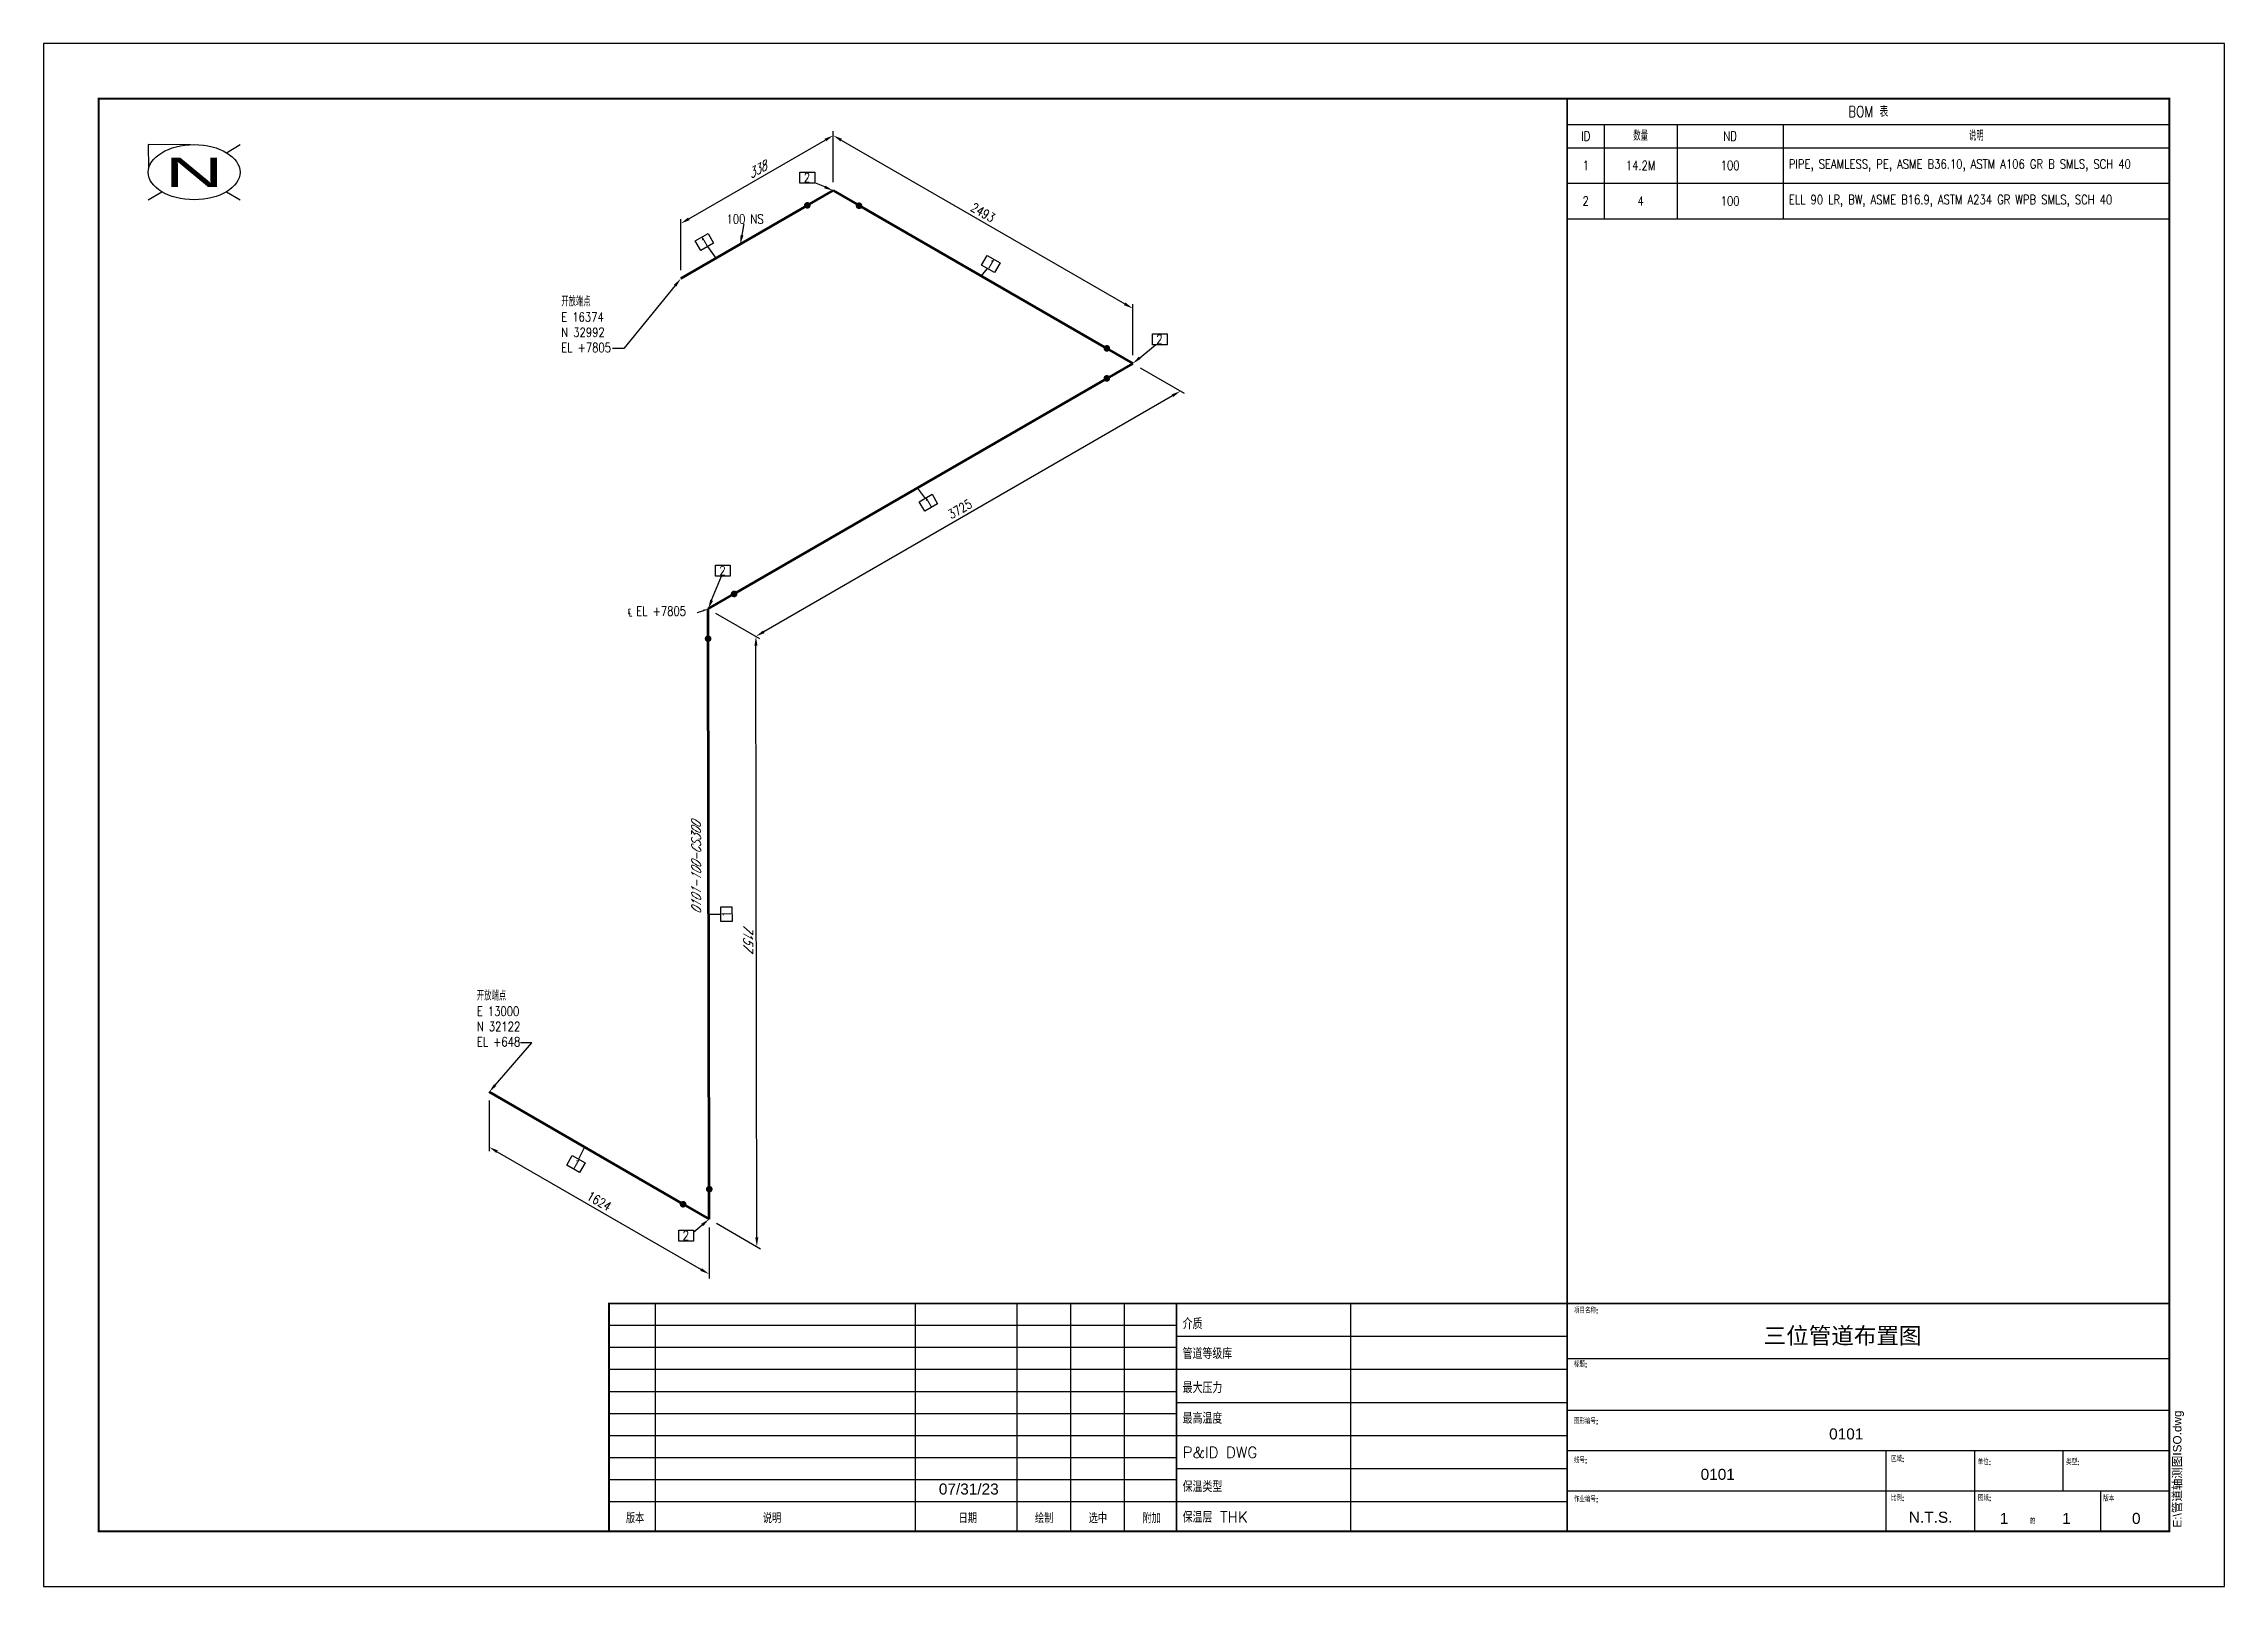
# Model space of a CAD drawing. Header units: millimetres. Extents: x 0 to 594, y 0 to 420.
import ezdxf
from ezdxf import colors
from ezdxf.entities.mleader import LeaderData, LeaderLine
from ezdxf.enums import TextEntityAlignment as Align
from ezdxf.math import Vec2, Vec3

# ---------------------------------------------------------------- set-up
doc = ezdxf.new("R2010")
doc.units = ezdxf.units.MM
doc.header["$LTSCALE"] = 0.25
for name, color, linetype in [('Title Block', 5, 'Continuous'), ('标注', 1, 'Continuous'), ('注释', 7, 'Continuous'), ('焊接', 1, 'Continuous'), ('表格', 7, 'Continuous')]:
    doc.layers.add(name, color=color, linetype=linetype)
doc.layers.add('管道', color=3, linetype='Continuous', lineweight=70)
doc.styles.add('AdskIsoAnnotation', font='romans.shx', dxfattribs={"width": 0.8, "height": 1, "bigfont": 'gbcbig.shx'})
doc.styles.add('AdskIsoMetric', font='romans.shx', dxfattribs={"width": 0.8, "height": 2.5, "bigfont": 'gbcbig.shx'})
doc.styles.add('AdskIsoMetric-30', font='romans.shx', dxfattribs={"width": 0.8, "height": 2.5, "bigfont": 'gbcbig.shx'})
doc.styles.add('AdskIsoMetric30', font='romans.shx', dxfattribs={"width": 0.8, "oblique": 30, "height": 2.5, "bigfont": 'gbcbig.shx'})
doc.styles.add('RomanS', font='romans.shx', dxfattribs={"bigfont": 'gbcbig.shx'})
doc.styles.get("Standard").update_dxf_attribs({"font": 'arial.ttf'})
doc.dimstyles.new('AdskIsoMetric', dxfattribs={"dimtxt": 2.5, "dimasz": 2.5, "dimexe": 1, "dimexo": 2, "dimgap": 0.8, "dimtad": 1, "dimdec": 0, "dimrnd": 1, "dimzin": 0, "dimdsep": 46, "dimtxsty": 'AdskIsoMetric', "dimcen": 0, "dimclrt": 7, "dimadec": 0, "dimazin": 0, "dimtfac": 1, "dimtdec": 0, "dimtmove": 1, "dimatfit": 3, "dimfxl": 0, "dimfrac": 2, "dimtolj": 1, "dimtzin": 0, "dimarcsym": 0})

# ---------------------------------------------------------------- blocks, each defined once
blk = doc.blocks.new('Title Block')
at = {"linetype": 'ByBlock', "lineweight": -2}
for p, q in [((166.5589900181268, 77.00000053652163), (166.5589900181268, 15.06870015832656)), ((237.4169535349223, 77.00000053652163), (237.4169535349223, 15.06870015832656)), ((265.0815888191136, 77.00000053652163), (265.0815888191136, 15.06870015832656)), ((279.7210589247845, 77.00000053652163), (279.7210589247845, 15.06870015832656)), ((294.3605290304555, 77.00000053652163), (294.3605290304555, 15.06870015832656)), ((355.9999991361265, 77.00000053652163), (355.9999991361265, 15.0000005365216)), ((501.9205532490691, 15.0000005365216), (501.9205532490691, 37.00000053652161)), ((525.9999991361265, 15.0000005365216), (525.9999991361266, 37.00000053652161)), ((550.0794450231838, 26.00000053652161), (550.0794450231838, 37.00000053652162)), ((560.3833323675724, 15.0000005365216), (560.3833323675724, 26.00000053652161))]:
    blk.add_line(p, q, dxfattribs=at)
for p, q in [((308.5762492801873, 71.00000053652161), (153.9999991361265, 71.00000053652161)), ((414.9999991361265, 68.00000053652161), (308.5762492801873, 68.00000053652161)), ((308.5762492801873, 65.00000053652161), (153.9999991361265, 65.00000053652161)), ((414.9999991361265, 62.00000053652161), (578.9999990318911, 62.00000053652161)), ((308.5762492801873, 59.00000053652162), (153.9999991361265, 59.00000053652162)), ((414.9999991361265, 59.00000053652162), (308.5762492801873, 59.00000053652162)), ((308.5762492801873, 53.00000053652162), (153.9999991361265, 53.00000053652162)), ((414.9999991361265, 50.00000053652162), (308.5762492801873, 50.00000053652162)), ((414.9999991361265, 48.00000053652161), (578.9999990318911, 48.00000053652161)), ((308.5762492801873, 47.00000053652162), (153.9999991361265, 47.00000053652162)), ((308.5762492801873, 41.00000053652162), (153.9999991361265, 41.00000053652162)), ((414.9999991361265, 41.00000053652162), (308.5762492801873, 41.00000053652162)), ((414.9999991361265, 37.00000053652161), (578.9999990318911, 37.00000053652161)), ((308.5762492801873, 35.00000053652162), (153.9999991361265, 35.00000053652162)), ((414.9999991361265, 32.00000053652162), (308.5762492801873, 32.00000053652162)), ((308.5762492801873, 29.00000053652162), (153.9999991361265, 29.00000053652162)), ((414.9999991361265, 26.00000053652161), (578.9999990318911, 26.00000053652161)), ((308.5762492801873, 23.00000053652162), (153.9999991361265, 23.00000053652162)), ((414.9999991361265, 23.00000053652162), (308.5762492801873, 23.00000053652162))]:
    blk.add_line(p, q)
blk.add_lwpolyline([(-9.681089068180881e-07, 5.365216111385962e-07), (593.9999990318911, 5.365216111385962e-07), (593.9999990318911, 420.0000005365216), (-9.681089068180881e-07, 420.0000005365216)], close=True)
at = {"const_width": 0.5}
blk.add_lwpolyline([(14.99999903189109, 15.00000053652161), (578.9999990318911, 15.00000053652161), (578.9999990318911, 405.0000005365217), (14.99999903189109, 405.0000005365216)], close=True, dxfattribs=at)
at = {"linetype": 'ByBlock', "lineweight": -2, "const_width": 0.5}
for points in [[(414.9999991361265, 15.00000128112811), (414.9999991361265, 405.0000005365217)], [(578.9999990318911, 77.00000053652161), (153.9999991361265, 77.00000053652163), (153.9999991361265, 15.0000005365216)], [(308.5762492801873, 77.00000053652163), (308.5762492801873, 15.13283994042193)]]:
    blk.add_lwpolyline(points, dxfattribs=at)
at = {"color": 7, "linetype": 'ByBlock', "lineweight": -2, "style": 'RomanS'}
for s, height, p in [('介质', 3, (310.2499990318911, 70.00597109660384)), ('项目名称:', 1.5, (416.8366629202181, 74.34583387044115)), ('管道等级库', 3, (310.2499990318911, 61.89763776444462)), ('标题:', 1.5, (416.8366629202181, 59.68173273422812)), ('最大压力', 3, (310.2499990318911, 52.5893036876789)), ('最高温度', 3, (310.2499990318911, 44.28097035551969)), ('图形编号:', 1.5, (416.8366629202181, 44.19583386339762)), ('P&ID DWG ', 3, (310.2499990318911, 34.97263702336047)), ('线号:', 1.5, (416.8366629202181, 33.57916719907917)), ('区域:', 1.5, (503.1902657365829, 33.94377395294231)), ('单位:', 1.5, (526.8116340534897, 33.10905430885884)), ('类型:', 1.5, (550.891079940547, 33.10905430885884)), ('保温类型', 3, (310.2499990318911, 25.66430369120123)), ('作业编号:', 1.5, (416.8366629202181, 22.96250053476016)), ('比例:', 1.5, (503.1902657365829, 23.32710728862386)), ('图纸:', 1.5, (526.8904294375487, 23.32710728862386)), ('版本', 1.5, (560.9975046637167, 23.16004880776909)), ('保温层 THK', 3, (310.2499990318911, 17.35597035904201)), ('的', 1.5, (541, 17))]:
    blk.add_text(s, height=height, dxfattribs=at).set_placement(p)
for s, p in [('版本', (161.1157494296302, 17.22451264213561)), ('说明', (198.401219503229, 17.22451264213561)), ('日期', (251.718503527903, 17.22451264213561)), ('绘制', (272.5301856753725, 17.22451264213561)), ('选中', (287.1696557810435, 17.22451264213561)), ('附加', (301.8091258867145, 17.22451264213561))]:
    blk.add_text(s, height=2.5, dxfattribs=at).set_placement(p, align=Align.CENTER)
at = {"color": 7, "linetype": 'ByBlock', "lineweight": -2}
blk.add_text('N.T.S.', height=3, dxfattribs=at).set_placement((513.9999991361265, 17.32015250604644), align=Align.CENTER)
at = {"linetype": 'ByBlock', "lineweight": -2, "insert": (580.0041937738973, 15.99664214929917), "char_height": 2.296875, "attachment_point": 1, "rotation": 90}
blk.add_mtext('E:\\\\管道轴测图ISO.dwg', dxfattribs=at)
at = {"color": 7}
for tag, p in [('介质', (358, 70.00000053652161)), ('公称等级库', (358, 62)), ('保温类型', (358, 25)), ('保温厚度', (358, 17))]:
    blk.add_attdef(tag, p, '', height=3, dxfattribs=at)
for tag, height, p in [('Project_Name', 4.5, (490, 66)), ('Project_Description', 4.5, (490, 53)), ('图纸名称', 3, (491, 40)), ('线号', 3, (456, 29)), ('单位', 3, (538, 28)), ('日期', 3, (252, 25)), ('Project_Number', 3, (457, 18)), ('ISO 图纸张数', 3, (534, 17)), ('ISO 图纸总张数', 3, (551, 17)), ('版本', 3, (570, 17))]:
    blk.add_attdef(tag, text='', height=height, dxfattribs=at).set_placement(p, align=Align.CENTER)
blk = doc.blocks.new('*T2')
at = {"layer": '表格', "color": 0, "linetype": 'ByBlock', "lineweight": -2, "transparency": 16777216}
for p, q in [((0, 0), (163.9999998957647, 0)), ((0, 0), (0, -32.66666666666669)), ((163.9999998957647, 0), (163.9999998957647, -32.66666666666669)), ((0, -7), (163.9999998957647, -7)), ((10.07861836249299, -7), (10.07861836249299, -32.66666666666669)), ((29.90926563889968, -7), (29.90926563889968, -32.66666666666669)), ((58.84921789556148, -7), (58.84921789556148, -32.66666666666669)), ((0, -13.33333333333331), (163.9999998957647, -13.33333333333331)), ((0, -23), (163.9999998957647, -23)), ((0, -32.66666666666669), (163.9999998957647, -32.66666666666669))]:
    blk.add_line(p, q, dxfattribs=at)
at = {"layer": '表格', "color": 0, "transparency": 16777216, "attachment_point": 5, "style": 'AdskIsoMetric'}
for s, insert, char_height, width in [('BOM 表', (81.99999994788237, -3.5), 3, 160.9999998957647), ('ID', (5.039309181246495, -10.16666666666663), 2.5, 7.078618362492984), ('数量', (19.99394200069634, -10.16666666666663), 2.5, 16.83064727640667), ('ND', (44.37924176723061, -10.16666666666663), 2.5, 25.93995225666178), ('说明', (111.4246088956632, -10.16666666666663), 2.5, 102.1507820002033)]:
    blk.add_mtext(s, dxfattribs=dict(at, insert=insert, char_height=char_height, width=width))
at = {"layer": '表格', "color": 4, "true_color": 0x00ffff, "transparency": 16777216, "char_height": 2.5, "style": 'AdskIsoMetric'}
for s, insert, width, attachment_point in [('1', (5.039309181246495, -18.16666666666663), 7.078618362492984, 5), ('14.2M', (19.99394200069634, -18.16666666666663), 16.83064727640667, 5), ('100', (44.37924176723061, -18.16666666666663), 25.93995225666178, 5), ('PIPE, SEAMLESS, PE, ASME B36.10, ASTM A106 GR B SMLS, SCH 40', (60.34921789556148, -18.16666666666663), 102.1507820002033, 4), ('2', (5.039309181246495, -27.83333333333331), 7.078618362492984, 5), ('4', (19.99394200069634, -27.83333333333331), 16.83064727640667, 5), ('100', (44.37924176723061, -27.83333333333331), 25.93995225666178, 5), ('ELL 90 LR, BW, ASME B16.9, ASTM A234 GR WPB SMLS, SCH 40', (60.34921789556148, -27.83333333333331), 102.1507820002033, 4)]:
    blk.add_mtext(s, dxfattribs=dict(at, insert=insert, width=width, attachment_point=attachment_point))
blk = doc.blocks.new('*U3')
at = {"color": 0, "linetype": 'ByBlock', "lineweight": 25}
for p, q in [((-1.000000000000057, 7.475961470607466), (-12.50000000000006, 7.499999993981199)), ((-12.50000000000006, 7.499999993981199), (-12.38839062276548, 0.9999999939811985)), ((8.838834764831784, 5.303300852880302), (12.49999999999994, 7.499999993981199)), ((-12.50000000000006, -7.500000006018816), (-8.838834764831901, -5.303300864917922)), ((8.838834764831784, -5.303300864917919), (12.49999999999994, -7.500000006018816))]:
    blk.add_line(p, q, dxfattribs=at)
at = {"color": 0, "linetype": 'ByBlock', "lineweight": -2}
blk.add_line((0, 0), (0, 0), dxfattribs=at)
blk.add_line((0, 0), (0, 0), dxfattribs=at)
blk.add_line((0, 0), (0, 0), dxfattribs=at)
blk.add_line((0, 0), (0, 0), dxfattribs=at)
blk.add_line((0, 0), (0, 0), dxfattribs=at)
at = {"color": 0, "linetype": 'ByBlock', "lineweight": 25}
blk.add_ellipse((-5.684341886080801e-14, -6.018815668085153e-09), major_axis=(12.5, 0), ratio=0.6, dxfattribs=at)
at = {"color": 0, "linetype": 'ByBlock', "lineweight": 40, "width": 2}
blk.add_text('N', height=8, dxfattribs=at).set_placement((-5.684341886080801e-14, -6.018815668085153e-09), align=Align.MIDDLE_CENTER)
blk = doc.blocks.new('*D11')
at = {"layer": 'Defpoints', "color": 0, "transparency": 16777216}
for p in [(121.3620414894322, 134.589594859207), (181.273170828347, 99.99988821307777), (181.2731708289824, 84.9998882130771)]:
    blk.add_point(p, dxfattribs=at)
at = {"layer": '标注', "color": 0, "lineweight": -2, "transparency": 16777216}
for p, q in [((121.36204148953, 132.280193782478), (121.3620414901164, 118.4348943208418)), ((123.5271049996092, 118.3395948593459), (179.1081073194407, 86.24988821293758)), ((181.2731708284448, 97.69048713634872), (181.2731708290312, 83.84518767471258))]:
    blk.add_line(p, q, dxfattribs=at)
at = {"layer": '标注', "color": 0, "transparency": 16777216}
for points in [[(123.7354383329193, 118.7004387776028), (123.3187716662991, 117.9787509410889), (121.3620414900676, 119.5895948592064)], [(179.3164406527508, 86.61073213119451), (178.8997739861306, 85.88904429468064), (181.2731708289824, 84.9998882130771)]]:
    blk.add_solid(points, dxfattribs=at)
at = {"layer": '标注', "color": 7, "transparency": 16777216, "insert": (151.3176061594154, 104.8811172090974), "char_height": 2.5, "attachment_point": 5, "rotation": 330.0000000036922, "style": 'AdskIsoMetric-30', "bg_fill": 3, "box_fill_scale": 1.1, "bg_fill_color": 256, "bg_fill_true_color": 13158600, "bg_fill_transparency": 0}
blk.add_mtext('\\A1;1624', dxfattribs=at)
blk = doc.blocks.new('*D12')
at = {"layer": 'Defpoints', "color": 0, "transparency": 16777216}
for p in [(181.025473641307, 266.1335892899323), (194.0158546058418, 258.6335891301826), (181.2731708283469, 99.99988821307775)]:
    blk.add_point(p, dxfattribs=at)
at = {"layer": '标注', "color": 0, "lineweight": -2, "transparency": 16777216}
for p, q in [((183.027198951216, 264.977892610591), (195.0167172607963, 258.0557407905119)), ((194.2598244198363, 94.9998852746645), (194.0195819788872, 256.1335919088461)), ((183.2748961382559, 98.8441915337364), (195.2644144478363, 91.92203971365734))]:
    blk.add_line(p, q, dxfattribs=at)
at = {"layer": '标注', "color": 0, "transparency": 16777216}
for points in [[(194.4362481824433, 256.134213137687), (193.6029157753311, 256.1329706800052), (194.0158546058418, 258.6335891301826)], [(194.6764906233924, 95.00050650350542), (193.8431582162802, 94.99926404582361), (194.2635517928818, 92.49988805332801)]]:
    blk.add_solid(points, dxfattribs=at)
at = {"layer": '标注', "color": 7, "transparency": 16777216, "insert": (191.8998361787391, 176.8599264557873), "char_height": 2.5, "attachment_point": 5, "rotation": 270.0854251293188, "style": 'AdskIsoMetric30', "bg_fill": 3, "box_fill_scale": 1.1, "bg_fill_color": 256, "bg_fill_true_color": 13158600, "bg_fill_transparency": 0}
blk.add_mtext('\\A1;7157', dxfattribs=at)
blk = doc.blocks.new('*D13')
at = {"layer": 'Defpoints', "color": 0, "transparency": 16777216}
for p in [(296.6475775460542, 332.9020843508072), (181.0254736413071, 266.1335892899324), (194.015854605842, 258.6335891301812)]:
    blk.add_point(p, dxfattribs=at)
at = {"layer": '标注', "color": 0, "lineweight": -2, "transparency": 16777216}
for p, q in [((298.6474723586595, 331.7474445096066), (310.6379059168918, 324.8247642704557)), ((307.4730088630311, 324.1518869971949), (196.1808042534001, 259.8837863240422)), ((183.0253684539123, 264.9789494487318), (195.0158020121446, 258.0562692095809))]:
    blk.add_line(p, q, dxfattribs=at)
at = {"layer": '标注', "color": 0, "transparency": 16777216}
for points in [[(307.2646426640543, 324.5127119384546), (307.681375062008, 323.7910620559352), (309.6379585105892, 325.4020841910559)], [(195.9724380544232, 260.2446112653019), (196.3891704523769, 259.5229613827825), (194.015854605842, 258.6335891301812)]]:
    blk.add_solid(points, dxfattribs=at)
at = {"layer": '标注', "color": 7, "transparency": 16777216, "insert": (249.587039537609, 293.3110245246414), "char_height": 2.5, "attachment_point": 5, "rotation": 30.005218633554477, "style": 'AdskIsoMetric-30', "bg_fill": 3, "box_fill_scale": 1.1, "bg_fill_color": 256, "bg_fill_true_color": 13158600, "bg_fill_transparency": 0}
blk.add_mtext('\\A1;3725', dxfattribs=at)
blk = doc.blocks.new('*D14')
at = {"layer": 'Defpoints', "color": 0, "transparency": 16777216}
for p in [(215.0714010904564, 380.0001117869203), (296.647577546053, 347.9020843508072), (296.6475775460542, 332.9020843508071)]:
    blk.add_point(p, dxfattribs=at)
at = {"layer": '标注', "color": 0, "lineweight": -2, "transparency": 16777216}
for p, q in [((215.0714010904562, 382.3095128636792), (215.071401090455, 396.1548123252997)), ((217.2364645999161, 393.7501117869201), (294.482514036592, 349.1520843508074)), ((296.647577546054, 335.2114854275659), (296.6475775460528, 349.0567848891865))]:
    blk.add_line(p, q, dxfattribs=at)
at = {"layer": '标注', "color": 0, "transparency": 16777216}
for points in [[(217.4447979332494, 394.1109557051636), (217.0281312665827, 393.3892678686765), (215.0714010904551, 395.0001117869203)], [(294.6908473699254, 349.5129282690509), (294.2741807032586, 348.7912404325639), (296.647577546053, 347.9020843508072)]]:
    blk.add_solid(points, dxfattribs=at)
at = {"layer": '标注', "color": 7, "transparency": 16777216, "insert": (255.8594893182553, 374.0374737418193), "char_height": 2.5, "attachment_point": 5, "rotation": 329.99999999999295, "style": 'AdskIsoMetric-30', "bg_fill": 3, "box_fill_scale": 1.1, "bg_fill_color": 256, "bg_fill_true_color": 13158600, "bg_fill_transparency": 0}
blk.add_mtext('\\A1;2493', dxfattribs=at)
blk = doc.blocks.new('*D15')
at = {"layer": 'Defpoints', "color": 0, "transparency": 16777216}
for p in [(215.0714010904551, 395.0001117869203), (215.0714010904564, 380.0001117869204), (173.5815375946432, 356.0459279289585)]:
    blk.add_point(p, dxfattribs=at)
at = {"layer": '标注', "color": 0, "lineweight": -2, "transparency": 16777216}
for p, q in [((175.7466011041028, 372.2959279289589), (212.9063375809943, 393.7501117869198)), ((215.0714010904562, 382.3095128636791), (215.071401090455, 396.1548123252996)), ((173.581537594643, 358.3553290057172), (173.5815375946419, 372.2006284673378))]:
    blk.add_line(p, q, dxfattribs=at)
at = {"layer": '标注', "color": 0, "transparency": 16777216}
for points in [[(212.6980042476609, 394.1109557051633), (213.1146709143277, 393.3892678686764), (215.0714010904551, 395.0001117869203)], [(175.5382677707694, 372.6567718472024), (175.9549344374362, 371.9350840107155), (173.581537594642, 371.0459279289585)]]:
    blk.add_solid(points, dxfattribs=at)
at = {"layer": '标注', "color": 7, "transparency": 16777216, "insert": (194.3264693425499, 385.6093955309134), "char_height": 2.5, "attachment_point": 5, "rotation": 30.000000000013845, "style": 'AdskIsoMetric30', "bg_fill": 3, "box_fill_scale": 1.1, "bg_fill_color": 256, "bg_fill_true_color": 13158600, "bg_fill_transparency": 0}
blk.add_mtext('\\A1;338', dxfattribs=at)
blk = doc.blocks.new('弯头-1-Iso2DSkew0')
at = {"color": 0, "linetype": 'ByBlock', "lineweight": -2, "extrusion": (-0.7071067812183444, 0.4082483021220906, -0.5773502609070708)}
for p, q in [((7.07111889918081e-05, 4.096554761555606e-05), (7.071057354427562, 4.096519106274239)), ((7.071114158412997e-05, 4.096552015052997e-05), (7.071114158412997e-05, 4.096552015052997e-05)), ((0.01216557560435572, -8.15792980970128), (1.216568149068499e-07, -8.158000814417356e-05))]:
    blk.add_line(p, q, dxfattribs=at)
blk = doc.blocks.new('弯头-1-Iso2DSkew90')
at = {"color": 0, "linetype": 'ByBlock', "lineweight": -2, "extrusion": (-0.7071057354217294, -0.4096519222789909, 0.5763564708640156)}
for p, q in [((-1.215493275527495e-07, 8.153905799227975e-05), (-0.012160935464955, 8.157932497729522)), ((-7.071067812046142, 4.082482904534323), (-7.067577582519285e-05, 4.080467819577561e-05)), ((-1.215493292085024e-07, 8.153905916286157e-05), (-1.215493292085024e-07, 8.153905916286157e-05))]:
    blk.add_line(p, q, dxfattribs=at)
blk = doc.blocks.new('弯头-2-Iso2DSkew90')
at = {"color": 0, "linetype": 'ByBlock', "lineweight": -2, "extrusion": (2.906856617299043e-11, -0.8164965809106463, -0.5773502692137802)}
for p, q in [((-7.07106781186677, 4.082482904640854), (-7.071075272050404e-05, 4.082487211779881e-05)), ((-7.071075271736463e-05, -4.08248721229679e-05), (-7.071067811709839, -4.082482905067113)), ((-7.071075272047813e-05, -4.082487212479629e-05), (-7.071075272047813e-05, -4.082487212479629e-05))]:
    blk.add_line(p, q, dxfattribs=at)
blk = doc.blocks.new('弯头-3-Iso2DSkew90')
at = {"color": 0, "linetype": 'ByBlock', "lineweight": -2, "extrusion": (0, -0.816496580927726, -0.5773502691896257)}
for p, q in [((-7.071067811865475, -4.08248290463863), (-7.071067811990304e-05, -4.082482904710701e-05)), ((7.071067812147308e-05, -4.082482904620053e-05), (7.071067811865472, -4.082482904638633)), ((7.071067812304324e-05, -4.082482904710699e-05), (7.071067812304324e-05, -4.082482904710699e-05))]:
    blk.add_line(p, q, dxfattribs=at)
blk = doc.blocks.new('Buttweld')
at = {"lineweight": -2}
blk.add_hatch(color=0, dxfattribs=at).paths.add_polyline_path([(0.04399514976077742, -0.002606086945810659), (0.04330731180660574, 0.005255936846196026), (0.04126469755226539, 0.01287907702365859), (0.03792937079826185, 0.02003170832977988), (0.03340267376025871, 0.0264965016817295), (0.02782214783713649, 0.03207702760485173), (0.02135735448518687, 0.03660372464285486), (0.01420472317906558, 0.03993905139685841), (0.006581583001603011, 0.04198166565119876), (-0.001280440790403681, 0.04266950360537045), (-0.009142464582410366, 0.04198166565119876), (-0.01676560475987293, 0.03993905139685841), (-0.02391823606599422, 0.03660372464285487), (-0.03038302941794385, 0.03207702760485173), (-0.03596355534106607, 0.02649650168172951), (-0.04049025237906921, 0.02003170832977988), (-0.04382557913307276, 0.0128790770236586), (-0.0458681933874131, 0.005255936846196026), (-0.04655603134158478, -0.002606086945810653), (-0.0458681933874131, -0.01046811073781733), (-0.04382557913307276, -0.01809125091527991), (-0.04049025237906921, -0.02524388222140119), (-0.03596355534106607, -0.03170867557335082), (-0.03038302941794385, -0.03728920149647304), (-0.02391823606599425, -0.04181589853447618), (-0.01676560475987292, -0.04515122528847974), (-0.009142464582410366, -0.04719383954282007), (-0.001280440790403688, -0.04788167749699176), (0.006581583001602991, -0.04719383954282008), (0.01420472317906554, -0.04515122528847974), (0.02135735448518687, -0.04181589853447618), (0.02782214783713648, -0.03728920149647305), (0.0334026737602587, -0.03170867557335083), (0.03792937079826184, -0.02524388222140123), (0.04126469755226539, -0.0180912509152799), (0.04330731180660574, -0.01046811073781735)], is_closed=False, flags=0)
blk = doc.blocks.new('AnnoRect')
at = {"color": 0, "linetype": 'ByBlock', "lineweight": -2}
blk.add_wipeout([(-0.8095147142857141, -0.5999939999999999), (-0.8095147142857141, 0.5999939999999997), (0.8095147142857136, 0.5999939999999997), (0.8095147142857136, -0.5999939999999997)], dxfattribs=at)
blk.add_lwpolyline([(-0.8095147142857141, -0.5999939999999999), (-0.8095147142857141, 0.5999940000000001), (0.8095147142857141, 0.5999940000000004), (0.8095147142857141, -0.5999939999999997)], close=True, dxfattribs=at)
at = {"color": 0, "linetype": 'ByBlock', "lineweight": -2, "style": 'AdskIsoAnnotation', "width": 0.8}
blk.add_attdef('XX', text='', height=1, dxfattribs=at).set_placement((0, 0), align=Align.MIDDLE_CENTER)

msp = doc.modelspace()

# ---------------------------------------------------------------- block references
for name, p in [('*T2', (414.9999979812266, 405.0000006798161)), ('*U3', (41, 385))]:
    msp.add_blockref(name, p)
at = {"layer": 'Title Block'}
msp.add_blockref('Title Block', (-1.154899844622867e-06, 1.432944501550597e-07), dxfattribs=at).add_auto_attribs({'日期': '07/31/23', '版本': '0', '线号': '0101', 'Project_Name': '三位管道布置图', 'ISO 图纸张数': '1', 'ISO 图纸总张数': '1', '图纸名称': '0101'})

# ---------------------------------------------------------------- leaders
at = {"layer": '注释'}
ml = msp.add_multileader_mtext('Standard', dxfattribs=at)
ml.set_content('')
ml.set_leader_properties()
ml.build(insert=Vec2(0, 0))
ml.multileader.update_dxf_attribs({"dogleg_length": 0, "arrow_head_size": 2.5})
ctx = ml.context
ctx.base_point, ctx.arrow_head_size = Vec3(210.047573571427, 382.1224684693872), 2.5
notes = []
notes.append((ctx, [(0, (1, 1, 0), (210.047573571427, 382.1224684693872), (-1, 0), 0, [(0, [(215.0714010904577, 380.0001117869211)], 0, [])])]))
ctx.mtext, ml.multileader.dxf.content_type = None, 0
ml = msp.add_multileader_mtext('Standard', dxfattribs=at)
ml.set_content('')
ml.set_leader_properties()
ml.build(insert=Vec2(0, 0))
ml.multileader.update_dxf_attribs({"dogleg_length": 0, "arrow_head_size": 2.5})
ctx = ml.context
ctx.base_point, ctx.arrow_head_size = Vec3(190.814205184266, 370.999999999999), 2.5
notes.append((ctx, [(0, (1, 1, 0), (190.814205184266, 370.999999999999), (-1, 0), 0, [(0, [(189.7726113390788, 365.3938487137819)], 0, [])])]))
ctx.mtext, ml.multileader.dxf.content_type = None, 0
ml = msp.add_multileader_mtext('Standard', dxfattribs=at)
ml.set_content('')
ml.set_leader_properties()
ml.build(insert=Vec2(0, 0))
ml.multileader.update_dxf_attribs({"dogleg_length": 0, "arrow_head_size": 0})
ctx = ml.context
ctx.base_point, ctx.arrow_head_size = Vec3(180.8935667748531, 364.7838675309388), 0
notes.append((ctx, [(0, (1, 1, 0), (180.8935667748531, 364.7838675309388), (-1, 0), 0, [(0, [(183.2235732334014, 361.6127598005359)], 0, [])])]))
ctx.mtext, ml.multileader.dxf.content_type = None, 0
ml = msp.add_multileader_mtext('Standard', dxfattribs=at)
ml.set_content('')
ml.set_leader_properties()
ml.build(insert=Vec2(0, 0))
ml.multileader.update_dxf_attribs({"dogleg_length": 0, "arrow_head_size": 0})
ctx = ml.context
ctx.base_point, ctx.arrow_head_size = Vec3(257.062513946477, 358.8092243383001), 0
notes.append((ctx, [(0, (1, 1, 0), (257.062513946477, 358.8092243383001), (-1, 0), 0, [(0, [(255.4102035231815, 356.710493343595)], 0, [])])]))
ctx.mtext, ml.multileader.dxf.content_type = None, 0
ml = msp.add_multileader_mtext('Standard', dxfattribs=at)
ml.set_content('')
ml.set_leader_properties()
ml.build(insert=Vec2(0, 0))
ml.multileader.update_dxf_attribs({"dogleg_length": 3.061862178478973, "arrow_head_size": 2.5})
ctx = ml.context
ctx.base_point, ctx.arrow_head_size = Vec3(154.9381378215207, 337.0000000000001), 2.5
notes.append((ctx, [(0, (1, 1, 0), (157.9999999999997, 337.0000000000001), (-1, 0), 3.061862178478973, [(0, [(173.581537594642, 356.0459279289607)], 0, [])])]))
ctx.mtext, ml.multileader.dxf.content_type = None, 0
ml = msp.add_multileader_mtext('Standard', dxfattribs=at)
ml.set_content('')
ml.set_leader_properties()
ml.build(insert=Vec2(0, 0))
ml.multileader.update_dxf_attribs({"dogleg_length": 0, "arrow_head_size": 2.5})
ctx = ml.context
ctx.base_point, ctx.arrow_head_size = Vec3(302.8571428571429, 338.0000000000008), 2.5
notes.append((ctx, [(0, (1, 1, 0), (302.8571428571429, 338.0000000000008), (-1, 0), 0, [(0, [(296.647577546053, 332.902084350808)], 0, [])])]))
ctx.mtext, ml.multileader.dxf.content_type = None, 0
ml = msp.add_multileader_mtext('Standard', dxfattribs=at)
ml.set_content('')
ml.set_leader_properties()
ml.build(insert=Vec2(0, 0))
ml.multileader.update_dxf_attribs({"dogleg_length": 0, "arrow_head_size": 0})
ctx = ml.context
ctx.base_point, ctx.arrow_head_size = Vec3(240.0946459364111, 296.2093082133376), 0
notes.append((ctx, [(0, (1, 1, 0), (240.0946459364111, 296.2093082133376), (-1, 0), 0, [(0, [(237.9818612438543, 299.0314172472272)], 0, [])])]))
ctx.mtext, ml.multileader.dxf.content_type = None, 0
ml = msp.add_multileader_mtext('Standard', dxfattribs=at)
ml.set_content('')
ml.set_leader_properties()
ml.build(insert=Vec2(0, 0))
ml.multileader.update_dxf_attribs({"dogleg_length": 0, "arrow_head_size": 2.5})
ctx = ml.context
ctx.base_point, ctx.arrow_head_size = Vec3(184.5999999999998, 274.9999999999998), 2.5
notes.append((ctx, [(0, (1, 1, 0), (184.5999999999998, 274.9999999999998), (-1, 0), 0, [(0, [(181.0254736413084, 266.1335892899316)], 0, [])])]))
ctx.mtext, ml.multileader.dxf.content_type = None, 0
ml = msp.add_multileader_mtext('Standard', dxfattribs=at)
ml.set_content('')
ml.set_leader_properties()
ml.build(insert=Vec2(0, 0))
ml.multileader.update_dxf_attribs({"dogleg_length": 0, "arrow_head_size": 1.453891115276758})
ctx = ml.context
ctx.base_point, ctx.arrow_head_size = Vec3(178.0000000000005, 264.9999999999995), 1.453891115276758
notes.append((ctx, [(0, (1, 1, 0), (178.0000000000005, 264.9999999999995), (-1, 0), 0, [(0, [(181.0254736413084, 266.1335892899316)], 0, [])])]))
ctx.mtext, ml.multileader.dxf.content_type = None, 0
ml = msp.add_multileader_mtext('Standard', dxfattribs=at)
ml.set_content('')
ml.set_leader_properties()
ml.build(insert=Vec2(0, 0))
ml.multileader.update_dxf_attribs({"dogleg_length": 0, "arrow_head_size": 0})
ctx = ml.context
ctx.base_point, ctx.arrow_head_size = Vec3(184.5000132896896, 183.000028927768), 0
notes.append((ctx, [(0, (1, 1, 0), (184.5000132896896, 183.000028927768), (-1, 0), 0, [(0, [(181.1494237286082, 183.0002227830769)], 0, [])])]))
ctx.mtext, ml.multileader.dxf.content_type = None, 0
ml = msp.add_multileader_mtext('Standard', dxfattribs=at)
ml.set_content('')
ml.set_leader_properties()
ml.build(insert=Vec2(0, 0))
ml.multileader.update_dxf_attribs({"dogleg_length": 3.061862178478973, "arrow_head_size": 2.5})
ctx = ml.context
ctx.base_point, ctx.arrow_head_size = Vec3(129.9381378215191, 148.0000000000015), 2.5
notes.append((ctx, [(0, (1, 1, 0), (132.999999999998, 148.0000000000015), (-1, 0), 3.061862178478973, [(0, [(121.3620414894322, 134.5895948592085)], 0, [])])]))
ctx.mtext, ml.multileader.dxf.content_type = None, 0
ml = msp.add_multileader_mtext('Standard', dxfattribs=at)
ml.set_content('')
ml.set_leader_properties()
ml.build(insert=Vec2(0, 0))
ml.multileader.update_dxf_attribs({"dogleg_length": 0, "arrow_head_size": 0})
ctx = ml.context
ctx.base_point, ctx.arrow_head_size = Vec3(145.6823544400401, 116.3380759674141), 0
notes.append((ctx, [(0, (1, 1, 0), (145.6823544400401, 116.3380759674141), (-1, 0), 0, [(0, [(147.3410029646766, 119.59063446044)], 0, [])])]))
ctx.mtext, ml.multileader.dxf.content_type = None, 0
ml = msp.add_multileader_mtext('Standard', dxfattribs=at)
ml.set_content('')
ml.set_leader_properties()
ml.build(insert=Vec2(0, 0))
ml.multileader.update_dxf_attribs({"dogleg_length": 0, "arrow_head_size": 2.5})
ctx = ml.context
ctx.base_point, ctx.arrow_head_size = Vec3(177.0475735714278, 96.36504904761884), 2.5
notes.append((ctx, [(0, (1, 1, 0), (177.0475735714278, 96.36504904761884), (-1, 0), 0, [(0, [(181.2731708283483, 99.99988821307852)], 0, [])])]))
ctx.mtext, ml.multileader.dxf.content_type = None, 0
for ctx, leaders in notes:
    for number, flags, end, landing, length, lines in leaders:
        leader = LeaderData()
        leader.index, (leader.has_last_leader_line, leader.has_dogleg_vector, leader.attachment_direction) = number, flags
        leader.last_leader_point, leader.dogleg_vector, leader.dogleg_length = Vec3(end), Vec3(landing), length
        for number, points, colour, breaks in lines:
            line = LeaderLine()
            line.index, line.vertices, line.color, line.breaks = number, Vec3.list(points), colors.encode_raw_color(colour), breaks
            leader.lines.append(line)
        ctx.leaders.append(leader)

# ---------------------------------------------------------------- next in the draw order: block references
ref = msp.add_blockref('AnnoRect', (304.0237867857124, 339.4999850000003), dxfattribs=dict(at, xscale=2.5, yscale=2.5, zscale=2.5))
ref.add_attrib('XX_001', '2', (303.0714058333314, 338.2499850000003), dxfattribs={"layer": '0', "color": 0, "linetype": 'ByBlock', "lineweight": -2, "height": 2.5, "style": 'AdskIsoAnnotation', "width": 0.8})

# ---------------------------------------------------------------- next in the draw order: texts
at = {"layer": '注释', "char_height": 2.5, "attachment_point": 7, "style": 'AdskIsoAnnotation', "bg_fill": 3, "box_fill_scale": 1, "bg_fill_color": 256, "bg_fill_true_color": 13158600, "bg_fill_transparency": 0}
for s, insert in [('{\\Q0;开放端点^M^JE 16374^M^JN 32992^M^JEL +7805}', (141.0000000000007, 335.9999999999994)), ('{\\Q0;℄ EL +7805}', (158.9999999999986, 263.9999999999974)), ('{\\Q0;开放端点^M^JE 13000^M^JN 32122^M^JEL +648}', (117.9999999999993, 146.9999999999994))]:
    msp.add_mtext(s, dxfattribs=dict(at, insert=insert))

# ---------------------------------------------------------------- next in the draw order: dimensions: what is measured, and where the dimension line sits
at = {"layer": '标注'}
dim = msp.add_linear_dim(base=(181.2731708289824, 84.9998882130771), p1=(121.3620414894322, 134.589594859207), p2=(181.273170828347, 99.99988821307778), angle=330.0000000036922, text='1624', dimstyle='AdskIsoMetric', override={"dimtad": 0, "dimlfac": 23.46969600565359, "dimtxsty": 'AdskIsoMetric-30', "dimse1": 0, "dimse2": 0, "dimsd1": 0, "dimsd2": 0, "dimtmove": 1}, dxfattribs=at)
dim.commit()
dim.dimension.update_dxf_attribs({"geometry": '*D11', "text_midpoint": (151.3176061594154, 104.8811172090974), "dimtype": 160})

# ---------------------------------------------------------------- next in the draw order: linework, layer by layer
at = {"layer": '管道'}
msp.add_lwpolyline([(121.3620414894322, 134.5895948592079), (174.2021030162742, 104.0823711172288)], dxfattribs=at)

# ---------------------------------------------------------------- next in the draw order: block references
at = {"layer": '注释'}
ref = msp.add_blockref('AnnoRect', (175.0237867857163, 95.49998500000027), dxfattribs=dict(at, xscale=2.5, yscale=2.5, zscale=2.5))
ref.add_attrib('XX_001', '2', (174.0714058333354, 94.24998500000027), dxfattribs={"layer": '0', "color": 0, "linetype": 'ByBlock', "lineweight": -2, "height": 2.5, "style": 'AdskIsoAnnotation', "width": 0.8})
at = {"layer": '焊接', "xscale": 20, "yscale": 20, "zscale": 20}
msp.add_blockref('Buttweld', (174.2021030162732, 104.0823711172278), dxfattribs=at)

# ---------------------------------------------------------------- next in the draw order: dimensions: what is measured, and where the dimension line sits
at = {"layer": '标注'}
dim = msp.add_linear_dim(base=(194.0158546058418, 258.6335891301826), p1=(181.273170828347, 99.99988821307778), p2=(181.0254736413071, 266.1335892899324), angle=90.08542512931878, text='7157', dimstyle='AdskIsoMetric', override={"dimtad": 0, "dimlfac": 43.07699453373788, "dimtxsty": 'AdskIsoMetric30', "dimse1": 0, "dimse2": 0, "dimsd1": 0, "dimsd2": 0, "dimtmove": 1}, dxfattribs=at)
dim.commit()
dim.dimension.update_dxf_attribs({"geometry": '*D12', "text_midpoint": (191.8998361787391, 176.8599264557873), "dimtype": 160})

# ---------------------------------------------------------------- next in the draw order: block references
at = {"layer": '注释'}
ref = msp.add_blockref('AnnoRect', (186.0000000000005, 182.9999999999989), dxfattribs=dict(at, xscale=2.5, yscale=2.5, zscale=2.5, rotation=90.08542512931878))
ref.add_attrib('XX_001', '1', (187.2512055695597, 182.1923407767555), dxfattribs={"layer": '0', "color": 0, "linetype": 'ByBlock', "lineweight": -2, "height": 2.500000000000001, "rotation": 90.08542512931878, "style": 'AdskIsoAnnotation', "width": 0.8})
ref = msp.add_blockref('AnnoRect', (145.0000000000001, 115.0000000000019), dxfattribs=dict(at, xscale=2.5, yscale=2.5, zscale=2.5, rotation=330.0000000036922))
ref.add_attrib('XX_001', '1', (143.6739318160278, 114.3222301499478), dxfattribs={"layer": '0', "color": 0, "linetype": 'ByBlock', "lineweight": -2, "height": 2.5, "rotation": 330.0000000036922, "style": 'AdskIsoAnnotation', "width": 0.8})
at = {"layer": '焊接', "xscale": 20, "yscale": 20, "zscale": 20, "rotation": 90.00000000000021}
msp.add_blockref('Buttweld', (181.261009892476, 108.1578207512755), dxfattribs=at)
at = {"layer": '管道'}
msp.add_blockref('弯头-1-Iso2DSkew90', (181.2731708283508, 99.99988821307554), dxfattribs=at)

# ---------------------------------------------------------------- next in the draw order: dimensions: what is measured, and where the dimension line sits
at = {"layer": '标注'}
dim = msp.add_linear_dim(base=(194.015854605842, 258.6335891301812), p1=(296.6475775460543, 332.9020843508072), p2=(181.0254736413071, 266.1335892899324), angle=210.0052186335545, text='3725', dimstyle='AdskIsoMetric', override={"dimtad": 0, "dimlfac": 27.89784548115283, "dimtxsty": 'AdskIsoMetric-30', "dimse1": 0, "dimse2": 0, "dimsd1": 0, "dimsd2": 0, "dimtmove": 1}, dxfattribs=at)
dim.commit()
dim.dimension.update_dxf_attribs({"geometry": '*D13', "text_midpoint": (249.587039537609, 293.3110245246414), "dimtype": 160})

# ---------------------------------------------------------------- next in the draw order: linework, layer by layer
at = {"layer": '管道'}
for points in [[(188.0965309951189, 270.2301083958519), (289.5765097344193, 328.8196014457844)], [(181.2610098924761, 108.1578207512739), (181.0376392170874, 257.9756593624043)]]:
    msp.add_lwpolyline(points, dxfattribs=at)

# ---------------------------------------------------------------- next in the draw order: block references
at = {"layer": '焊接', "xscale": 20, "yscale": 20, "zscale": 20}
for p, rotation in [((289.5765097344203, 328.8196014457839), 179.9939737264246), ((188.0965309951192, 270.23010839585), 0.09251197144901742), ((181.0376392170872, 257.9756593624049), 270.0000000005066)]:
    msp.add_blockref('Buttweld', p, dxfattribs=dict(at, rotation=rotation))
at = {"layer": '管道'}
msp.add_blockref('弯头-1-Iso2DSkew0', (181.0254736413058, 266.1335892899301), dxfattribs=at)

# ---------------------------------------------------------------- next in the draw order: dimensions: what is measured, and where the dimension line sits
at = {"layer": '标注'}
dim = msp.add_linear_dim(base=(296.647577546053, 347.9020843508072), p1=(215.0714010904564, 380.0001117869204), p2=(296.6475775460543, 332.9020843508072), angle=329.999999999993, text='2493', dimstyle='AdskIsoMetric', override={"dimtad": 0, "dimlfac": 26.47106403110869, "dimtxsty": 'AdskIsoMetric-30', "dimse1": 0, "dimse2": 0, "dimsd1": 0, "dimsd2": 0, "dimtmove": 1}, dxfattribs=at)
dim.commit()
dim.dimension.update_dxf_attribs({"geometry": '*D14', "text_midpoint": (255.8594893182553, 374.0374737418193), "dimtype": 160})

# ---------------------------------------------------------------- next in the draw order: linework, layer by layer
at = {"layer": '管道'}
msp.add_lwpolyline([(289.5765097337117, 336.9845672557221), (222.1424689023298, 375.9176288822782)], dxfattribs=at)

# ---------------------------------------------------------------- next in the draw order: block references
at = {"layer": '注释'}
ref = msp.add_blockref('AnnoRect', (240.9999999999983, 294.999999999998), dxfattribs=dict(at, xscale=2.5, yscale=2.5, zscale=2.5, rotation=30.0052186335545))
ref.add_attrib('XX_001', '1', (240.9240672824814, 293.5126994182068), dxfattribs={"layer": '0', "color": 0, "linetype": 'ByBlock', "lineweight": -2, "height": 2.5, "rotation": 30.0052186335545, "style": 'AdskIsoAnnotation', "width": 0.8})
ref = msp.add_blockref('AnnoRect', (185.0237867857154, 276.4999849999978), dxfattribs=dict(at, xscale=2.5, yscale=2.5, zscale=2.5))
ref.add_attrib('XX_001', '2', (184.0714058333345, 275.2499849999978), dxfattribs={"layer": '0', "color": 0, "linetype": 'ByBlock', "lineweight": -2, "height": 2.5, "style": 'AdskIsoAnnotation', "width": 0.8})
at = {"layer": '焊接', "xscale": 20, "yscale": 20, "zscale": 20}
msp.add_blockref('Buttweld', (222.1424689023296, 375.9176288822773), dxfattribs=at)
at = {"layer": '焊接', "xscale": 20, "yscale": 20, "zscale": 20, "rotation": 180}
msp.add_blockref('Buttweld', (289.5765097337103, 336.9845672557236), dxfattribs=at)
at = {"layer": '管道'}
msp.add_blockref('弯头-2-Iso2DSkew90', (296.6475775460543, 332.9020843508072), dxfattribs=at)

# ---------------------------------------------------------------- next in the draw order: texts
at = {"layer": '注释', "insert": (179.0000000000019, 183.0000000000033), "char_height": 2.497845221499657, "width": 33.11139047149351, "attachment_point": 7, "rotation": 90.08542512931878, "style": 'AdskIsoAnnotation', "bg_fill": 3, "box_fill_scale": 1, "bg_fill_color": 256, "bg_fill_true_color": 13158600, "bg_fill_transparency": 0}
msp.add_mtext('{\\Q30;0101-100-CS300}', dxfattribs=at)

# ---------------------------------------------------------------- next in the draw order: dimensions: what is measured, and where the dimension line sits
at = {"layer": '标注'}
dim = msp.add_linear_dim(base=(215.0714010904551, 395.0001117869203), p1=(173.5815375946432, 356.0459279289585), p2=(215.0714010904564, 380.0001117869204), angle=30.00000000001384, text='338', dimstyle='AdskIsoMetric', override={"dimtad": 0, "dimlfac": 7.064419351687662, "dimtxsty": 'AdskIsoMetric30', "dimse1": 0, "dimse2": 0, "dimsd1": 0, "dimsd2": 0, "dimtmove": 1}, dxfattribs=at)
dim.commit()
dim.dimension.update_dxf_attribs({"geometry": '*D15', "text_midpoint": (194.3264693425499, 385.6093955309134), "dimtype": 160})

# ---------------------------------------------------------------- next in the draw order: linework, layer by layer
at = {"layer": '管道'}
msp.add_lwpolyline([(173.5815375946441, 356.0459279289571), (208.0003332785982, 375.9176288822782)], dxfattribs=at)

# ---------------------------------------------------------------- next in the draw order: block references
at = {"layer": '注释'}
ref = msp.add_blockref('AnnoRect', (257.9999999999998, 359.9999999999995), dxfattribs=dict(at, xscale=2.500000000000001, yscale=2.500000000000001, zscale=2.500000000000001, rotation=329.999999999993))
ref.add_attrib('XX_001', '1', (256.6739318159837, 359.3222301500311), dxfattribs={"layer": '0', "color": 0, "linetype": 'ByBlock', "lineweight": -2, "height": 2.500000000000001, "rotation": 329.999999999993, "style": 'AdskIsoAnnotation', "width": 0.8})
at = {"layer": '焊接', "xscale": 20, "yscale": 20, "zscale": 20, "rotation": 180}
msp.add_blockref('Buttweld', (208.0003332785974, 375.9176288822795), dxfattribs=at)
at = {"layer": '管道'}
msp.add_blockref('弯头-3-Iso2DSkew90', (215.0714010904564, 380.0001117869204), dxfattribs=at)

# ---------------------------------------------------------------- next in the draw order: block references
at = {"layer": '注释'}
ref = msp.add_blockref('AnnoRect', (208.0237867857142, 383.4999849999978), dxfattribs=dict(at, xscale=2.5, yscale=2.5, zscale=2.5))
ref.add_attrib('XX_001', '2', (207.0714058333332, 382.2499849999978), dxfattribs={"layer": '0', "color": 0, "linetype": 'ByBlock', "lineweight": -2, "height": 2.5, "style": 'AdskIsoAnnotation', "width": 0.8})
ref = msp.add_blockref('AnnoRect', (179.9999999999982, 366), dxfattribs=dict(at, xscale=2.5, yscale=2.5, zscale=2.5, rotation=30.00000000001381))
ref.add_attrib('XX_001', '1', (179.9239318159826, 364.5127063405075), dxfattribs={"layer": '0', "color": 0, "linetype": 'ByBlock', "lineweight": -2, "height": 2.5, "rotation": 30.00000000001381, "style": 'AdskIsoAnnotation', "width": 0.8})

# ---------------------------------------------------------------- next in the draw order: texts
at = {"layer": '注释', "insert": (186.0000000000005, 371.0000000000019), "char_height": 2.5, "attachment_point": 7, "style": 'AdskIsoAnnotation', "bg_fill": 3, "box_fill_scale": 1, "bg_fill_color": 256, "bg_fill_true_color": 13158600, "bg_fill_transparency": 0}
msp.add_mtext('{\\Q0;100 NS}', dxfattribs=at)

doc.saveas('drawing.dxf')
